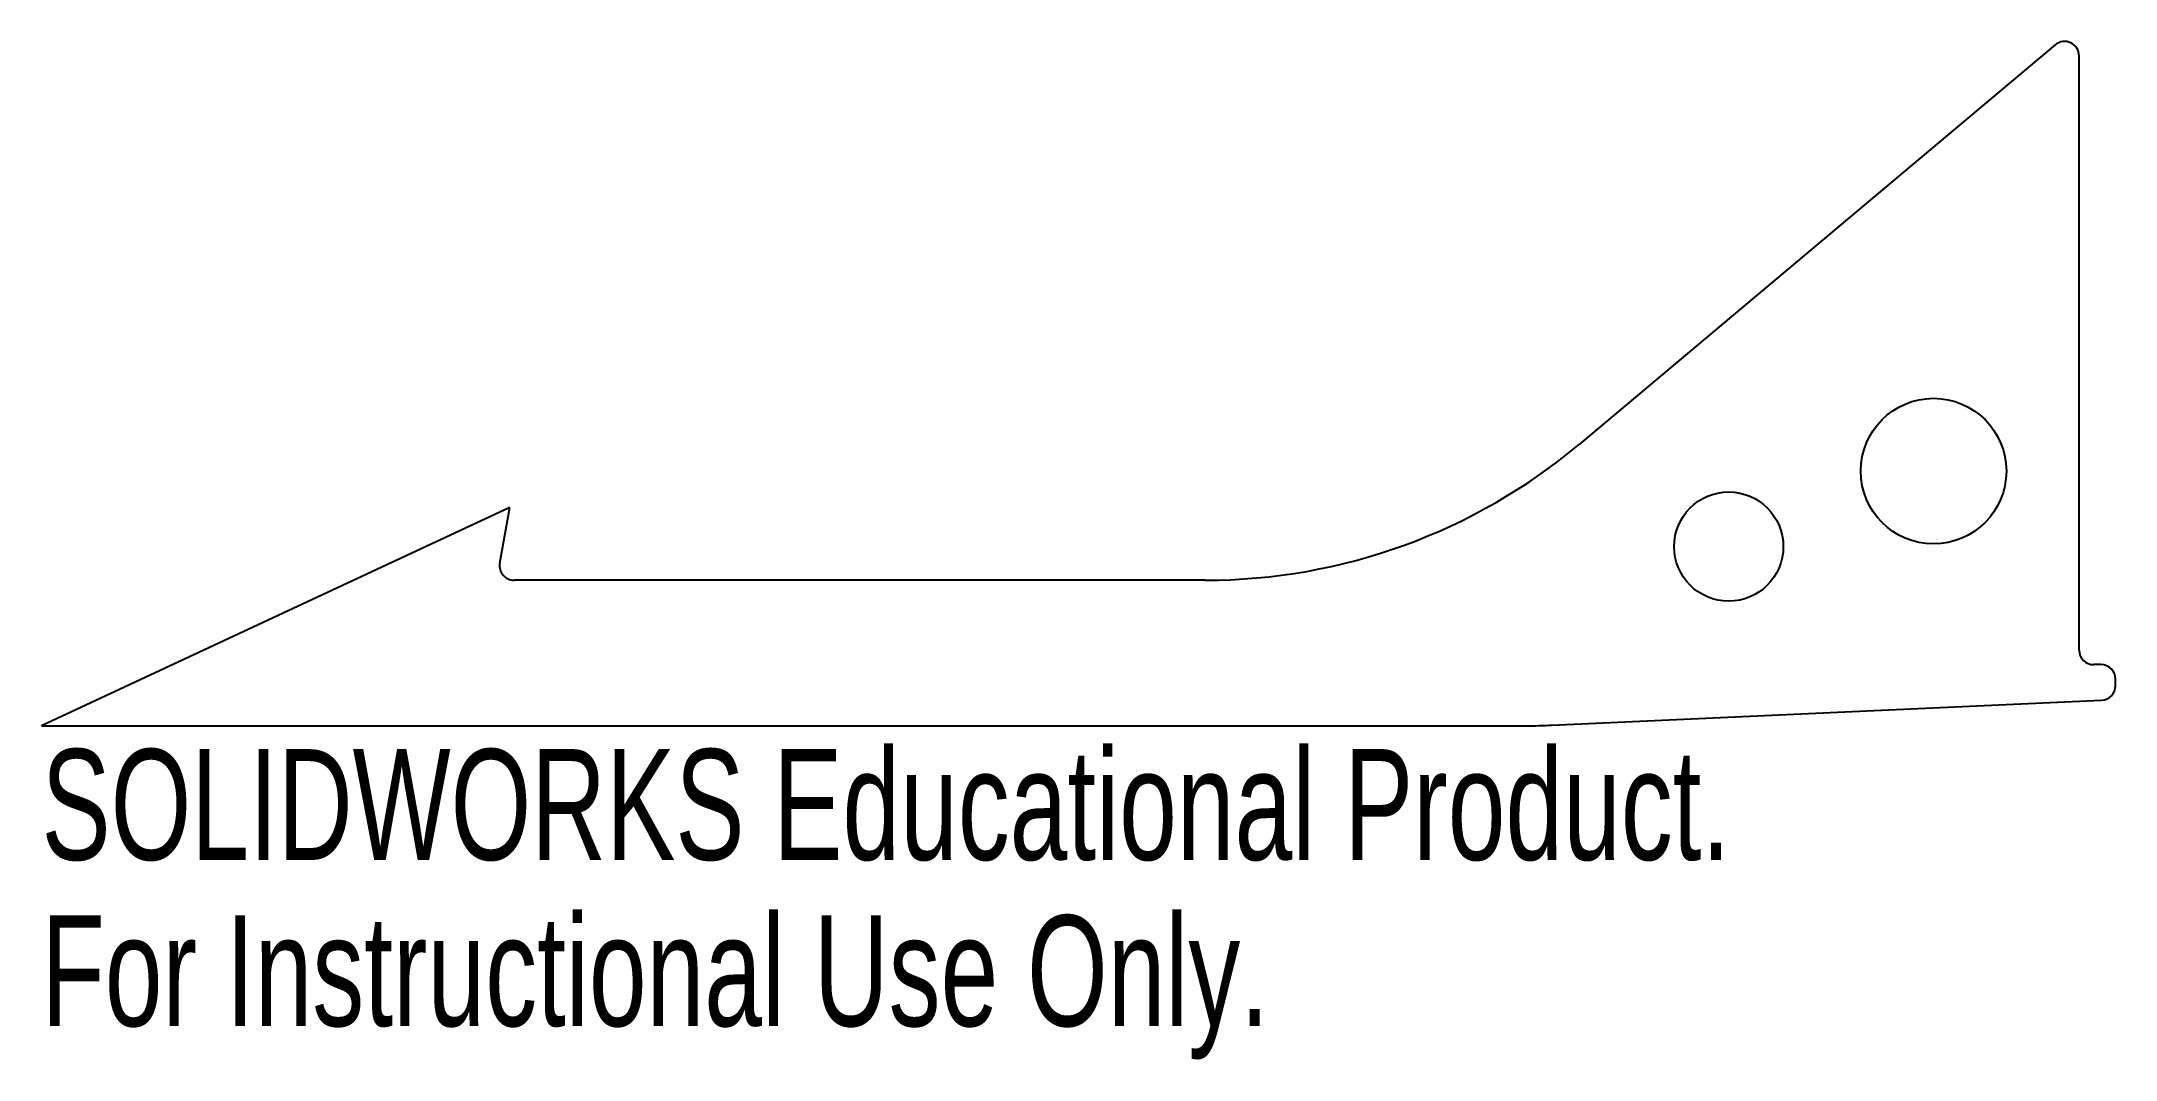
# Model space of a CAD drawing. Header units: inches. Extents: x -5.07 to -1.51, y -0.57 to 1.18.
import ezdxf

# ---------------------------------------------------------------- set-up
doc = ezdxf.new("R2010")
doc.units = ezdxf.units.IN
doc.header["$MEASUREMENT"] = 0
doc.styles.add('SLDTEXTSTYLE0', font='TXT', dxfattribs={"width": 0.7})

msp = doc.modelspace()

# ---------------------------------------------------------------- linework, layer by layer
at = {"color": 7, "linetype": 'Continuous', "lineweight": 25}
for p, q in [((-1.6129, 1.1696), (-2.43, 0.484)), ((-1.5718, 0.13), (-1.5718, 1.1505)), ((-4.2676, 0.375), (-5.0718, 0)), ((-4.2845, 0.2793), (-4.2676, 0.375)), ((-3.0728, 0.25), (-4.2599, 0.25)), ((-1.5343, 0.105), (-1.5468, 0.105)), ((-1.5093, 0.0689), (-1.5093, 0.08)), ((-2.4773, 0.001), (-1.5332, 0.0439)), ((-5.0718, 0), (-2.5227, 0))]:
    msp.add_line(p, q, dxfattribs=at)
for centre, radius in [((-1.8218, 0.4375), 0.125), ((-2.1737, 0.3078), 0.0938)]:
    msp.add_circle(centre, radius, dxfattribs=at)
for centre, radius, start, end in [((-1.5968, 1.1505), 0.025, 0, 130), ((-3.0728, 1.25), 1, 270, 310), ((-4.2599, 0.275), 0.025, 170, 270), ((-1.5468, 0.13), 0.025, 180, 270), ((-1.5343, 0.08), 0.025, 0, 90), ((-1.5343, 0.0689), 0.025, 272.6007, 0), ((-2.5227, 1), 1, 270, 272.6007)]:
    msp.add_arc(centre, radius, start, end, dxfattribs=at)

# ---------------------------------------------------------------- texts
at = {"color": 7, "linetype": 'Continuous', "char_height": 0.1903, "attachment_point": 1, "style": 'SLDTEXTSTYLE0'}
for s, insert in [('SOLIDWORKS Educational Product.', (-5.0718, -0.0401)), ('For Instructional Use Only.', (-5.0718, -0.3256))]:
    msp.add_mtext(s, dxfattribs=dict(at, insert=insert))

doc.saveas('drawing.dxf')
